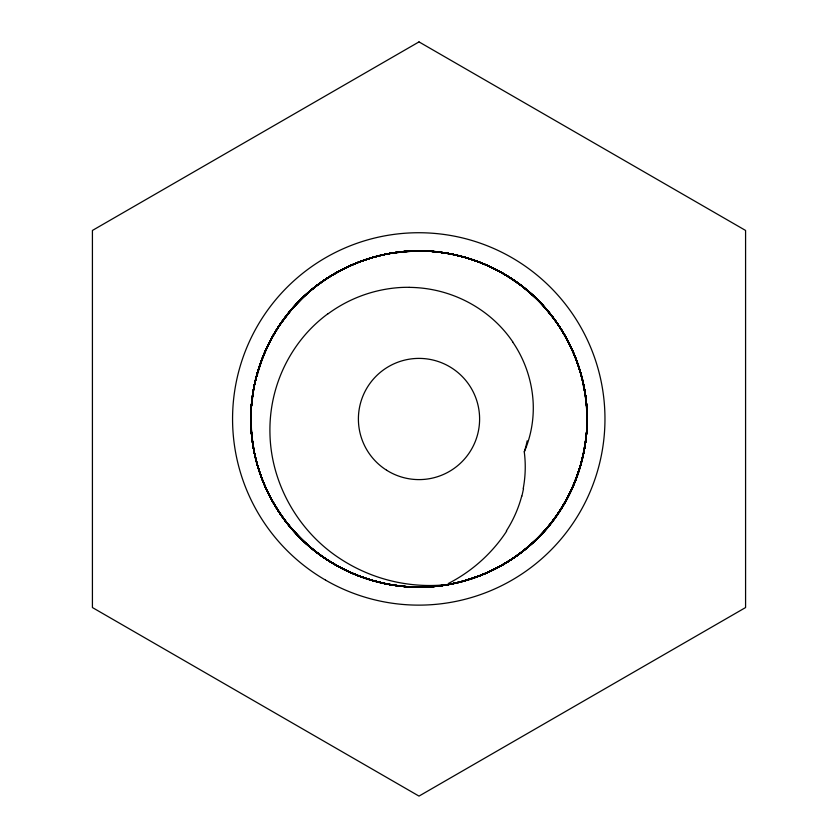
<?xml version="1.0" encoding="UTF-8"?>
<svg xmlns="http://www.w3.org/2000/svg" width="838" height="838" viewBox="0 0 838 838"><rect width="100%" height="100%" fill="white"/><g stroke="black" fill="none" stroke-linecap="round" stroke-linejoin="round"><path stroke-width="1.26" d="M587.092 424.049L586.967 410.63A168.92 168.166 -13.8 0 0 578.042 364.75A172.23 171.444 -19.5 0 0 548.88 312.281C537.608 298.401 523.96 286.491 508.855 276.938A172.345 171.56 -59.5 0 0 459.727 256.009A169.224 168.438 -69 0 0 426.647 251.075M584.662 447.618C587.731 429.999 587.962 411.908 585.301 394.237A171.182 170.407 -17.3 0 0 537.787 300.056M253.956 387.313L251.306 407.216L251.086 427.296M523.52 488.69L521.896 496.18M523.205 488.638A122.474 118.954 -17.6 0 0 524.263 451.818L525.374 448.288A113.151 111.988 12.8 0 0 527.186 440.809M524.326 451.808L525.719 448.393A111.59 111.402 24.9 0 0 533.167 413.27A112.596 112.439 9.3 0 0 533.167 402.69A119.038 118.87 -29.7 0 0 512.678 341.956M274.77 332.738L278.31 327.05M293.342 307.316L280.95 323.122A171.937 171.162 26.9 0 0 253.348 390.864L251.557 404.126A164.803 164.07 6.3 0 0 250.971 424.196L251.945 437.593L253.977 450.875A168.176 167.391 -25.4 0 0 258.994 470.317A173.099 172.314 -18.1 0 0 279.358 512.437M545.161 530.192C569.536 502.465 584.369 466.598 586.82 429.768A163.609 162.886 4.2 0 0 586.904 409.688L584.547 389.743M546.051 529.166L536.886 538.949L521.718 552.106M540.646 535.126L542.919 532.685M540.856 534.895L531.219 544.239A169.412 168.648 62.2 0 1 498.275 567.19A173.005 172.23 75 0 1 454.395 583.363A166.49 165.735 73.1 0 1 441.165 585.668A167.118 166.385 -86.9 0 1 407.708 586.789A166.05 165.296 -74.6 0 1 387.816 584.17A173.141 172.356 -65.6 0 1 349.54 572.008M538.31 537.525L533.492 542.165M305.702 294.798L291.697 309.18L279.536 325.207A173.319 172.534 28.2 0 0 263.761 354.736A171.193 170.407 21.2 0 0 252.898 393.389A166.469 165.725 14 0 0 251.138 410.033A165.746 165.023 5.8 0 0 251.515 433.508A170.942 170.156 -17.4 0 0 293.164 530.37M535.053 540.699L524.965 549.539L514.207 557.532A173.602 172.796 68.9 0 1 490.953 570.856A169.286 168.522 -64.1 0 1 342.082 568.625M318.869 283.988L313.548 288.083A166.94 166.196 51.6 0 0 285.538 316.848L277.839 327.794A173.099 172.314 27.7 0 0 258.209 370.26A169.821 169.056 19.1 0 0 251.159 409.782L250.929 423.18L251.819 436.546A171.811 171.046 -12.4 0 0 278.803 511.526L286.512 522.483A167.003 166.27 -37 0 0 325.71 558.757M480.509 575.381L461.403 581.645L448.33 584.536A165.997 165.275 89.1 0 1 414.988 587.134L408.274 586.799M521.707 552.095A172.439 171.654 66.7 0 1 493.268 569.756A169.925 169.129 59.6 0 1 474.758 577.539A172.219 171.455 77.1 0 1 448.822 584.453C426.846 588.465 404.084 587.951 382.306 583.018M389.293 253.558L395.913 252.489A165.62 164.887 81.7 0 1 415.931 250.887A167.307 166.542 -72.8 0 1 449.283 253.663L455.851 255.014M448.896 584.432L439.604 585.228A163.787 163.682 -86.9 0 1 340.008 558.611C298.338 531.512 270.999 483.589 269.962 433.78A146.189 146.053 22.5 0 1 296.6 345.759A139.464 139.328 42 0 1 328.025 313.674M418.969 250.855L432.366 251.41A170.732 169.957 -69.1 0 1 471.71 259.434A172.115 171.34 -64.6 0 1 513.673 280.101A168.679 167.904 -20.1 0 1 584.379 389.775M426.647 251.044L406.535 251.327A170.68 169.915 76.5 0 0 354.631 263.834A170.135 169.349 71.2 0 0 342.449 269.417A172.555 171.78 63.8 0 0 314.292 287.539L304.142 296.233L294.714 305.776A168.05 167.317 41.3 0 0 278.31 327.05M431.319 251.316L411.207 251.044L391.22 253.223A172.01 171.224 69.2 0 0 329.083 277.053A168.019 167.244 62.5 0 0 293.384 307.357M398.521 585.877L405.194 586.579A167.066 166.322 -84.9 0 0 451.871 583.814A172.712 171.916 67.1 0 0 501.931 565.179L513.348 558.139A169.632 168.888 57.9 0 0 543.632 531.847C564.644 508.614 578.723 479.409 584.484 448.655A165.809 165.065 11 0 0 587.134 422.038A167.862 167.129 0.2 0 0 584.348 388.664L583.007 382.086A172.607 171.821 -16.6 0 0 563.115 332.592A168.564 167.789 -26.2 0 0 538.551 300.8L528.778 291.624M435.435 251.683L448.718 253.558L461.801 256.491A172.879 172.094 -66.9 0 1 499.113 271.261L510.635 278.09L521.592 285.8L531.889 294.379A168.029 167.275 -29.2 0 1 565.231 336.174M504.057 274.047L515.36 281.243A166.029 165.306 -46 0 1 540.74 302.968L545.245 307.934A171.151 170.386 -16.2 0 1 585.888 398.385M506.655 275.597L520.524 284.993L533.408 295.751M514.899 280.929C533.314 293.604 548.995 310.133 560.957 328.999A172 171.224 -19.4 0 1 582.012 378.053A166.961 166.217 2.1 0 1 587.187 417.879A165.631 164.897 6.7 0 1 586.066 437.939M306.184 543.673L316.481 552.252L327.438 559.962L338.971 566.781A173.057 172.272 -67.2 0 0 376.304 581.541C402.24 588.37 429.779 589.02 455.935 582.997A171.203 170.428 75.5 0 0 537.221 538.509L546.418 528.757A171.078 170.313 30.5 0 0 585.919 437.918M312.375 548.995L302.35 540.101L293.101 530.423M309.997 547.005L300.14 537.933L286.837 522.881A171.465 170.69 -29.8 0 1 272.067 500.527A172.429 171.643 -21 0 1 253.872 450.31L251.861 437.08M308.091 545.36L303.126 540.835A168.815 168.05 -28.1 0 1 274.152 504.151A169.873 169.087 -17.5 0 1 250.813 421.168A166.972 166.217 12 0 1 255.255 381.29A173.424 172.638 24.2 0 1 266.013 349.54A170.711 169.946 28.3 0 1 282.72 320.566L290.996 310.008A163.284 162.562 46.8 0 1 304.906 295.521L309.924 291.079A171.015 170.229 65.1 0 1 343.391 268.946A172.576 171.8 72 0 1 381.101 255.234M532.319 294.767L541.861 304.173L554.63 319.666A172.565 171.78 -28.7 0 1 574.271 354.715A170.669 169.873 -19.7 0 1 586.694 406.608L587.071 413.312A167.778 167.024 13.6 0 1 583.562 453.274A172.324 171.539 23.1 0 1 561.041 508.917A166.93 166.196 45.6 0 1 525.709 549.005A171.79 171.004 67.2 0 1 466.808 580.095A168.009 167.254 -71.9 0 1 380.682 582.756M305.786 543.307L291.771 528.904A171.245 170.46 -30.6 0 1 263.823 483.4A170.784 170.02 -11.4 0 1 251.295 431.486M537.828 300.014L522.776 286.701L506.215 275.314A172.083 171.287 -71.4 0 0 488.418 265.981A172.345 171.56 -63.3 0 0 443.574 252.751A167.506 166.741 -74.5 0 0 430.25 251.243L410.138 251.096L390.162 253.401A172.209 171.434 79.8 0 0 339.736 270.894A171.067 170.261 70.8 0 0 311.893 289.498L301.879 298.391L288.356 313.213A170.973 170.208 33.9 0 0 267.081 347.246A171.35 170.554 11.9 0 0 252.133 398.542A167.139 166.406 6.1 0 0 255.684 458.438M535.838 298.066L542.835 305.252M297.249 534.969L306.886 544.302L317.246 552.808A171.863 171.088 -60.3 0 0 339.809 567.221A171.738 170.952 -62.3 0 0 390.33 584.589A166.594 165.851 -79.2 0 0 437.059 586.15L443.7 585.301A172.083 171.287 68.3 0 0 500.548 565.996M290.137 526.966L303.922 541.589A168.501 167.757 -52.6 0 0 342.187 568.436M545.067 307.735C570.908 337.138 586.139 375.665 587.124 414.81A165.358 164.625 6.6 0 1 586.39 434.901L583.258 454.709A172.272 171.497 27.1 0 1 556.526 515.768A166.186 165.442 55.7 0 1 519.246 553.991M578.566 366.237L576.314 359.9A171.266 170.481 -22.6 0 0 549.906 313.496A166.783 166.039 -36.8 0 0 515.789 281.568A172.282 171.497 -66 0 0 461.267 256.376A167.893 167.118 -69.5 0 0 401.454 251.85L388.193 253.767A171.182 170.407 70.7 0 0 362.351 260.807A171.308 170.512 73.5 0 0 312.941 288.66M582.787 381.185L583.541 384.558M583.772 385.69L584.641 390.225A169.705 168.962 -5.1 0 1 587.082 413.616C588.496 454.961 573.758 496.515 547.025 528.034A163.881 163.159 44.7 0 1 537.933 537.902A170.093 169.318 66.3 0 1 500.527 565.975M251.452 432.932L254.375 452.834A173.508 172.722 -18.8 0 0 267.144 490.869A169.496 168.721 -23.1 0 0 297.281 534.937M251.348 431.486L251.054 411.374A169.307 168.532 18.2 0 1 255.978 378.252A172.879 172.094 29 0 1 276.938 329.135A167.013 166.28 44.2 0 1 302.235 297.993L312.291 289.11A171.895 171.12 64.1 0 1 352.264 264.798A171.057 170.271 72.9 0 1 397.317 252.29L417.355 250.866L430.763 251.295A170.942 170.166 -72.8 0 1 457.276 255.36A169.622 168.847 -73.2 0 1 470.17 258.932M582.735 381.196A168.878 168.731 21.8 0 1 584.023 390.623M521.707 496.127A126.412 123.092 -6.8 0 1 506.341 530.946M506.676 531.145A157.418 154.454 18.5 0 1 448.382 583.478M522.524 551.373A171.214 170.439 72 0 1 448.906 584.484M328.098 313.779A136.814 136.667 53.1 0 1 400.218 287.518A130.864 130.728 -84.9 0 1 409.185 287.319M409.174 287.371A128.612 128.444 -66.7 0 1 485.726 313.412A123.427 123.27 -43.1 0 1 493.425 319.76A120.18 120.023 -35.9 0 1 512.772 341.883M558.768 512.259A166.301 165.547 58.2 0 1 522.587 551.467M587.05 424.049A171.214 170.439 24.2 0 1 558.82 512.29M254.993 382.296A172.398 171.601 20 0 1 274.78 332.749M255.014 382.296A169.59 168.836 11.1 0 0 250.918 415.533L251.704 435.624A171.277 170.512 -12.9 0 0 290.252 526.872M584.358 447.565A170.229 169.486 40.9 0 1 535.189 540.835M272.895 501.952A173.183 172.398 -17.7 0 1 255.611 458.459M306.226 543.632A168.595 167.82 -25 0 1 272.874 501.962M514.909 280.908A172.136 171.361 -63.2 0 0 479.378 262.2A171.162 170.376 -66.5 0 0 433.843 251.568A165.128 164.395 -86 0 0 413.742 250.939M413.742 250.908A167.83 167.097 85.9 0 0 374.104 257.077A173.225 172.439 71.4 0 0 336.991 272.35A169.025 168.249 59.5 0 0 322.808 281.191M322.777 281.149A167.82 167.055 58.7 0 0 278.635 326.537A172.356 171.581 27.1 0 0 260.796 362.487A171.308 170.533 20.2 0 0 251.819 401.601L251.232 408.274A163.913 163.19 7 0 0 251.149 428.354L251.651 435.048A169.59 168.836 -12.7 0 0 256.397 461.476L258.23 467.918A173.529 172.722 -13.7 0 0 271.135 498.778L281.662 515.883A170.732 169.967 -35.7 0 0 298.757 536.509L308.499 545.727L318.964 554.117A172.094 171.298 -67.3 0 0 372.774 580.566A170.973 170.198 -73.3 0 0 405.718 586.59L425.798 587.019L445.795 584.966A170.208 169.433 70.5 0 0 471.846 578.555A172.345 171.539 76.8 0 0 519.183 553.908M470.16 258.942A172.649 171.874 -62.8 0 1 506.665 275.587M382.338 582.871A171.057 170.303 -52.9 0 1 305.702 543.401M546.083 529.197A169.391 168.648 34.9 0 0 568.468 495.834A172.576 171.79 25.4 0 0 583.866 451.692A166.772 166.029 13.8 0 0 585.835 398.385M504.047 274.078A170.701 169.925 -67 0 0 421.001 250.876A166.27 165.536 84.4 0 0 381.112 255.286M398.553 585.678A171.13 170.376 -55 0 1 308.028 545.423M431.308 251.484A170.994 170.229 -58 0 1 528.809 291.593M279.274 512.5A166.793 166.05 -35.2 0 0 326.548 559.365A171.277 170.502 -61.5 0 0 408.284 586.726M538.844 536.896A169.957 169.182 67 0 1 480.52 575.413M578.262 471.553A168.375 167.631 53.1 0 1 538.96 537.011M578.597 471.668A169.967 169.182 24.3 0 0 586.579 432.303A165.453 164.719 2.3 0 0 587.029 412.202M578.524 366.248A168.082 167.338 -4.4 0 1 587.061 412.202M257.517 374.408A168.48 167.684 64.8 0 1 312.825 288.523M253.945 387.313A171.78 170.983 19.2 0 1 257.025 374.272M251.044 427.296A170.145 169.391 -5 0 0 262.304 479.535A172.303 171.507 -26 0 0 289.089 525.74L298.014 535.765A168.365 167.621 -50.2 0 0 340.773 567.693M340.752 567.735A173.173 172.398 -64.3 0 0 378.263 582.022A167.139 166.385 -72.5 0 0 431.444 586.652M569.494 493.572A169.161 168.396 73.9 0 1 431.455 586.778M569.599 493.624A173.194 172.408 24.9 0 0 581.404 462.262A168.983 168.208 18 0 0 587.113 422.551L586.349 402.45A170.711 169.957 -12.9 0 0 543.474 306.121M489.863 266.735A168.323 167.59 -41.5 0 1 543.632 305.975M489.905 266.652A173.288 172.492 -67.6 0 0 458.292 255.6A168.124 167.359 -72.4 0 0 418.466 250.897L398.427 252.144A172.104 171.329 73.2 0 0 353.227 264.399L347.11 267.133A171.78 171.004 63.1 0 0 313.119 288.44L303.031 297.281A167.778 167.034 37.8 0 0 270.821 339.851M270.8 339.84A172.377 171.591 20.9 0 0 253.39 390.299A166.972 166.228 8.9 0 0 251.871 437.08M349.551 571.998A169.905 169.15 -55.9 0 1 309.976 547.025M564.99 336.31A169.444 168.689 33.9 0 1 541.149 535.178M332.78 275.178A168.857 168.113 -84.5 0 1 435.456 251.494M305.713 294.808A169.465 168.689 64.7 0 1 332.602 274.874M312.344 549.016A171.476 170.711 -57.6 0 0 397.495 585.626L404.136 586.485A165.212 164.478 -83.5 0 0 424.238 587.071L437.593 586.108A168.847 168.103 76.4 0 0 463.885 580.975A170.711 169.936 71.8 0 0 533.471 542.144M319.037 284.218A170.543 169.8 83.3 0 1 418.969 250.719M380.714 582.64A172.481 171.696 -64.5 0 1 325.668 558.81M455.82 255.171A171.392 170.638 -53.4 0 1 532.413 294.662M389.282 253.547A172.544 171.769 73.7 0 0 350.902 265.416A170.753 169.978 68.1 0 0 306.1 294.473L292.033 308.803L279.84 324.767A172.398 171.601 24.8 0 0 254.197 386.213A166.762 166.008 15.8 0 0 251.515 432.932M419 41.9L92.421 230.45L92.421 607.55L419 796.1L745.579 607.55L745.579 230.45L419 41.9M325.605 580.147A186.193 186.193 0 0 0 604.963 419A186.193 186.193 0 0 0 325.731 257.643A186.193 186.193 0 0 0 325.605 580.147M386.569 470.191A60.598 60.598 0 0 0 479.556 421.493A60.598 60.598 0 0 0 390.885 365.316A60.598 60.598 0 0 0 386.569 470.191"/></g></svg>
